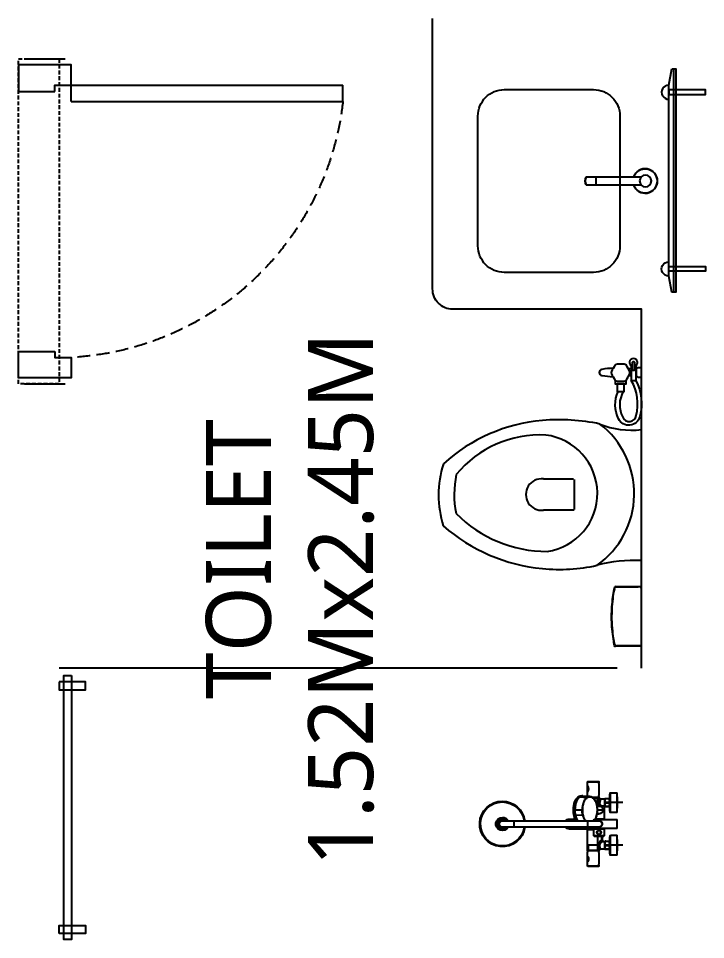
# Model space of a CAD drawing. Header units: millimetres. Extents: x 2061841 to 105821645, y -77612 to 48520811.
# Drawn here: x 105494541 to 105496234, y 48478270 to 48480537 of the extents above; entities that cross this region are included whole.
import ezdxf

# ---------------------------------------------------------------- set-up
doc = ezdxf.new("R2010")
doc.units = ezdxf.units.MM
doc.header["$LTSCALE"] = 10
doc.header["$MEASUREMENT"] = 0
doc.linetypes.add('HIDDEN2', pattern=[4.7625, 3.175, -1.5875])
doc.linetypes.add('xr_TDT02_Toilet_01_settingout$0$CENTER2', pattern=[28.575, 19.05, -3.175, 3.175, -3.175])
for name, color, linetype in [('A-ANNO-LABL', 140, 'Continuous'), ('A-DOOR', 6, 'Continuous'), ('A-ELEV-HIDN', 54, 'HIDDEN2'), ('A-FLOR-FNSH', 74, 'Continuous'), ('AP-SANR-FIXT', 74, 'Continuous'), ('S-OPENING', 6, 'Continuous'), ('xb_type d_second fl_typ_fl$0$A-DOOR', 8, 'Continuous'), ('xb_type d_second fl_typ_fl$0$A-WALL', 8, 'Continuous'), ('xr_TDT02_Toilet_01_settingout$0$A-ELEV-FINE', 8, 'Continuous')]:
    doc.layers.add(name, color=color, linetype=linetype)
doc.styles.add('Lucida SU', font='l_10646.ttf')

# ---------------------------------------------------------------- blocks, each defined once
blk = doc.blocks.new('xr_TDT02_Toilet_01_settingout$0$wc')
at = {"layer": 'AP-SANR-FIXT', "ltscale": 0.2}
for p, q in [((20461.6, 4689.7), (20497.7, 4689.7)), ((20461.7, 4678.8), (20497.7, 4678.8)), ((20486.6, 4691.9), (20469.3, 4691.9)), ((20469.3, 4678.8), (20469.3, 4671.7)), ((20486.6, 4678.8), (20486.6, 4672.2)), ((20740, 4462.3), (20740, 4536.7)), ((20741.2, 4537.9), (20815.6, 4537.9)), ((20816.8, 4536.7), (20816.8, 4462.3))]:
    blk.add_line(p, q, dxfattribs=at)
for points in [[(20469.3, 4689.7), (20469.3, 4691.9), (20465.8, 4695.5), (20465.8, 4703.5), (20490.1, 4703.5), (20490.1, 4695.5), (20486.6, 4691.9), (20486.6, 4689.7)], [(20497.2, 4639.2), (20506.1, 4639.2), (20506.1, 4665.8), (20497.2, 4665.8)]]:
    blk.add_lwpolyline(points, dxfattribs=at)
for points in [[(20525, 4659.1, 0.260106), (20587.7, 4657.6, 0.770876), (20584, 4691, 0.197727), (20497.7, 4678.8), (20497.7, 4689.7, -0.200316), (20586.3, 4699.5, -0.713234), (20592, 4647.6, -0.235015), (20525, 4646.8)], [(20467.4, 4634.4, 0.031577), (20470.4, 4606.4, 0.908601), (20485.5, 4606.4, 0.031024), (20488.5, 4633.9)]]:
    blk.add_lwpolyline(points, format="xyb", dxfattribs=at)
for points in [[(20471.3, 4681, 0.336902), (20471.3, 4687.4), (20453.3, 4687.4, 0.507062), (20453.3, 4681)], [(20457.1, 4643.7, 0.066607), (20460.1, 4638.4, -0.017063), (20475.3, 4629.7, 0.066607), (20481.4, 4629.7, -0.017063), (20496.6, 4638.4, 0.066607), (20499.7, 4643.7, -0.017063), (20499.7, 4661.3, 0.066607), (20496.6, 4666.6, -0.017063), (20481.4, 4675.3, 0.066607), (20475.3, 4675.3, -0.017063), (20460.1, 4666.6, 0.066607), (20457.1, 4661.3, -0.017063)]]:
    blk.add_lwpolyline(points, format="xyb", close=True, dxfattribs=at)
blk.add_lwpolyline([(20506.1, 4643.9), (20525, 4643.9), (20525, 4661.1), (20506.1, 4661.1)], close=True, dxfattribs=at)
for centre, radius, start, end in [((20411.1, 4679.4), 208.8, 338.0884, 6.7012), ((21291.6, 4686.1), 351.1, 177.1212, 195.1481), ((20453.3, 4684.2), 9.98, 18.8114, 341.3896), ((20776.2, 4470), 216, 35.1758, 142.488), ((21075.2, 4500.6), 481, 167.8985, 184.8456), ((20775.6, 4450.6), 144.6, 8.367, 173.1296), ((20541.5, 4502.1), 421.4, 354.2574, 12.6405), ((20815.6, 4536.7), 1.26, 0, 90), ((20901.7, 4455.1), 270, 177.2824, 230.2951), ((20601, 4472.2), 317.7, 314.8694, 359.9106), ((21011.6, 4496.9), 417.4, 185.0763, 222.3), ((20778.4, 4457.7), 38.7, 173.1877, 6.8123), ((20528.1, 4501.3), 434.7, 318.9211, 354.5507), ((20778.1, 4490.2), 247.7, 258.6146, 280.9392), ((20780, 4451.5), 247.7, 251.889, 287.8168)]:
    blk.add_arc(centre, radius, start, end, dxfattribs=at)
blk.add_rational_spline([(21005.4, 4703.3), (21005.4, 4679), (21005.4, 4654.7), (21005.4, 4646.2), (21005.4, 4637.7), (21078.3, 4622.9), (21151.3, 4637.6), (21151.3, 4646.1), (21151.3, 4654.6), (21151.3, 4678.9), (21151.3, 4703.3)], [1, 1, 1, 1, 1, 0.980198019802, 1, 1, 1, 1, 1], degree=2, knots=[0, 0, 0, 1, 1, 2, 2, 2.398675, 2.398675, 3.398675, 3.398675, 4.398675, 4.398675, 4.398675], dxfattribs=at)
at = {"layer": 'AP-SANR-FIXT'}
blk.add_rational_spline([(21151.3, 4703.3), (21078.4, 4703.3), (21005.4, 4703.3), (21005.4, 4679), (21005.4, 4654.7), (21005.4, 4646.2), (21005.4, 4637.7), (21078.3, 4622.9), (21151.3, 4637.6), (21151.3, 4646.1), (21151.3, 4654.6), (21151.3, 4678.9), (21151.3, 4703.3)], [1, 1, 1, 1, 1, 1, 1, 0.980198019802, 1, 1, 1, 1, 1], degree=2, knots=[0, 0, 0, 1, 1, 2, 2, 3, 3, 3.398675, 3.398675, 4.398675, 4.398675, 5.398675, 5.398675, 5.398675], dxfattribs=at)
blk = doc.blocks.new('xr_TDT02_Toilet_01_settingout$0$shower')
at = {"layer": 'AP-SANR-FIXT', "linetype": 'xr_TDT02_Toilet_01_settingout$0$CENTER2'}
for p, q in [((19825.9, 4832.3), (19825.9, 4804.3)), ((19930.9, 4832.3), (19930.9, 4804.3)), ((19839.9, 4818.3), (19811.9, 4818.3)), ((19944.9, 4818.3), (19916.9, 4818.3))]:
    blk.add_line(p, q, dxfattribs=at)
at = {"layer": 'AP-SANR-FIXT', "linetype": 'Continuous'}
for p, q in [((19801.4, 4818.3), (19850.4, 4818.3)), ((19801.4, 4818.3), (19801.4, 4802.4)), ((19850.4, 4802.4), (19850.4, 4818.3)), ((19867.4, 4818.5), (19889.3, 4818.5)), ((19867.4, 4818.5), (19867.4, 4761.7)), ((19889.3, 4761.7), (19889.3, 4818.5)), ((19906.4, 4818.3), (19955.4, 4818.3)), ((19906.4, 4818.3), (19906.4, 4802.4)), ((19955.4, 4802.4), (19955.4, 4818.3)), ((19801.4, 4802.4), (19850.4, 4802.4)), ((19849.1, 4801), (19802.7, 4801)), ((19815.4, 4797.7), (19815.4, 4799.6)), ((19816.8, 4797.7), (19815.4, 4797.7)), ((19815.4, 4797.7), (19815.4, 4790.7)), ((19816.8, 4790.7), (19815.4, 4790.7)), ((19815.4, 4790.7), (19815.4, 4788.7)), ((19836, 4800.1), (19815.7, 4800.1)), ((19836, 4788.2), (19815.7, 4788.2)), ((19835.3, 4787.3), (19816.4, 4787.3)), ((19816.4, 4787.3), (19816.4, 4776.5)), ((19816.6, 4800.3), (19816.6, 4800.1)), ((19816.7, 4800.3), (19835, 4800.3)), ((19816.7, 4800.3), (19835, 4800.3)), ((19816.8, 4790.7), (19816.8, 4797.7)), ((19816.8, 4787.7), (19835, 4787.7)), ((19817.4, 4800.3), (19817.4, 4800.1)), ((19827.3, 4797.7), (19824.4, 4797.7)), ((19824.4, 4797.7), (19824.4, 4790.7)), ((19827.3, 4790.7), (19824.4, 4790.7)), ((19827.3, 4790.7), (19827.3, 4797.7)), ((19834.3, 4800.3), (19834.3, 4800.1)), ((19836.4, 4797.7), (19834.9, 4797.7)), ((19834.9, 4797.7), (19834.9, 4790.7)), ((19836.4, 4790.7), (19834.9, 4790.7)), ((19835.1, 4800.1), (19835.1, 4800.3)), ((19835.3, 4784.9), (19835.3, 4787.3)), ((19836.4, 4797.7), (19836.4, 4799.6)), ((19836.4, 4790.7), (19836.4, 4797.7)), ((19836.4, 4790.7), (19836.4, 4788.7)), ((19848.7, 4761.6), (19848.7, 4785.8)), ((19849.2, 4786.3), (19849.2, 4761.1)), ((19866.1, 4786.3), (19849.2, 4786.3)), ((19866.1, 4761.1), (19866.1, 4786.3)), ((19866.2, 4786.1), (19866.2, 4761.2)), ((19867, 4785.4), (19866.2, 4785.4)), ((19867, 4762), (19867, 4785.4)), ((19867.2, 4761.3), (19867.2, 4786.1)), ((19867.4, 4786.3), (19867.4, 4761.1)), ((19867.4, 4786.3), (19867.4, 4786.3)), ((19889.3, 4763.8), (19889.3, 4786.3)), ((19889.3, 4786.3), (19889.3, 4786.3)), ((19889.6, 4786.1), (19889.6, 4764)), ((19889.7, 4785.4), (19889.7, 4764.1)), ((19890.1, 4785.4), (19889.7, 4785.4)), ((19890.1, 4764.3), (19890.1, 4786.1)), ((19890.3, 4786.3), (19890.3, 4764.3)), ((19922.3, 4786.3), (19890.3, 4786.3)), ((19906.4, 4802.4), (19955.4, 4802.4)), ((19954.1, 4801), (19907.7, 4801)), ((19920.4, 4797.7), (19920.4, 4799.6)), ((19921.8, 4797.7), (19920.4, 4797.7)), ((19920.4, 4797.7), (19920.4, 4790.7)), ((19921.8, 4790.7), (19920.4, 4790.7)), ((19920.4, 4790.7), (19920.4, 4788.7)), ((19941, 4800.1), (19920.7, 4800.1)), ((19941, 4788.2), (19920.7, 4788.2)), ((19940.3, 4787.3), (19921.4, 4787.3)), ((19921.4, 4787.3), (19921.4, 4786.3)), ((19921.6, 4800.3), (19921.6, 4800.1)), ((19921.7, 4800.3), (19940, 4800.3)), ((19921.7, 4800.3), (19940, 4800.3)), ((19921.8, 4790.7), (19921.8, 4797.7)), ((19921.8, 4787.7), (19940, 4787.7)), ((19922.3, 4786.3), (19922.3, 4780.9)), ((19922.4, 4800.3), (19922.4, 4800.1)), ((19922.7, 4780.7), (19922.7, 4785.9)), ((19932.3, 4797.7), (19929.4, 4797.7)), ((19929.4, 4797.7), (19929.4, 4790.7)), ((19932.3, 4790.7), (19929.4, 4790.7)), ((19932.3, 4790.7), (19932.3, 4797.7)), ((19939.3, 4800.3), (19939.3, 4800.1)), ((19941.4, 4797.7), (19939.9, 4797.7)), ((19939.9, 4797.7), (19939.9, 4790.7)), ((19941.4, 4790.7), (19939.9, 4790.7)), ((19940.1, 4800.1), (19940.1, 4800.3)), ((19940.3, 4776.5), (19940.3, 4787.3)), ((19941.4, 4797.7), (19941.4, 4799.6)), ((19941.4, 4790.7), (19941.4, 4797.7)), ((19941.4, 4788.7), (19941.4, 4790.7)), ((19773.9, 4773), (19773.9, 4746.4)), ((19774.6, 4773.7), (19774.6, 4745.7)), ((19776.8, 4773.7), (19774.6, 4773.7)), ((19783.2, 4773.5), (19779, 4773.5)), ((19808.3, 4773.5), (19783.2, 4773.5)), ((19812.7, 4773.7), (19810.5, 4773.7)), ((19812.7, 4745.7), (19812.7, 4773.7)), ((19813.1, 4773.3), (19813.1, 4746)), ((19814.3, 4773.7), (19813.6, 4773.6)), ((19813.6, 4770.4), (19813.6, 4773.6)), ((19813.6, 4747), (19813.6, 4770.4)), ((19825.9, 4770.4), (19813.6, 4770.4)), ((19825.9, 4775.5), (19825.9, 4772.8)), ((19825.9, 4772.8), (19825.9, 4770.4)), ((19825.9, 4770.4), (19825.9, 4747)), ((19848.7, 4770.4), (19825.9, 4770.4)), ((19838.1, 4780), (19838.1, 4780)), ((19848.7, 4780), (19838.1, 4780)), ((19848.7, 4781.7), (19838.6, 4781.7)), ((19870.7, 4773.7), (19870.7, 4745.3)), ((19886.1, 4745.3), (19886.1, 4773.7)), ((19912.9, 4769.3), (19912.9, 4783.1)), ((19920.2, 4780.5), (19922, 4780.5)), ((19922, 4780), (19920.6, 4780)), ((19922, 4780.5), (19922, 4780)), ((19922.3, 4770.4), (19930.9, 4770.4)), ((19930.9, 4775.5), (19930.9, 4772.8)), ((19930.9, 4772.8), (19930.9, 4770.4)), ((19930.9, 4770.4), (19930.9, 4766.4)), ((19930.9, 4770.4), (19943.1, 4770.4)), ((19943.1, 4773.6), (19942.4, 4773.7)), ((19943.1, 4770.4), (19943.1, 4773.6)), ((19943.1, 4758.7), (19943.1, 4770.4)), ((19943.6, 4758.1), (19943.6, 4773.3)), ((19943.9, 4773.7), (19943.9, 4757.7)), ((19946.2, 4773.7), (19943.9, 4773.7)), ((19973.5, 4773.5), (19948.4, 4773.5)), ((19977.7, 4773.5), (19973.5, 4773.5)), ((19982.1, 4773.7), (19979.9, 4773.7)), ((19982.1, 4745.7), (19982.1, 4773.7)), ((19982.8, 4746.4), (19982.8, 4773)), ((19774.6, 4745.7), (19784.7, 4745.7)), ((19785.7, 4745.6), (19798.3, 4745.6)), ((19799.4, 4745.7), (19809.1, 4745.7)), ((19811.5, 4745.7), (19812.7, 4745.7)), ((19825.9, 4747), (19813.6, 4747)), ((19813.6, 4747), (19813.6, 4745.7)), ((19813.6, 4745.7), (19864.4, 4745.7)), ((19849.2, 4761.1), (19866.1, 4761.1)), ((19866.2, 4762), (19867, 4762)), ((19866.5, 4700.2), (19866.5, 4749.9)), ((19870.7, 4761.7), (19867.4, 4761.7)), ((19867.4, 4761.1), (19870.7, 4761.1)), ((19867.6, 4761.5), (19870.7, 4761.5)), ((19867.9, 4761.1), (19867.9, 4700.2)), ((19886.1, 4745.3), (19870.7, 4745.3)), ((19870.7, 4745.3), (19870.7, 4564)), ((19889.3, 4761.7), (19886.1, 4761.7)), ((19886.1, 4761.5), (19889.1, 4761.5)), ((19886.1, 4564), (19886.1, 4745.3)), ((19944.9, 4726.2), (19943.9, 4743.7)), ((19946.4, 4751.1), (19946.4, 4751.3)), ((19947.4, 4733.9), (19946.4, 4751.1)), ((19947.6, 4745.7), (19957.2, 4745.7)), ((19958.4, 4745.6), (19970.9, 4745.6)), ((19971.9, 4745.7), (19982.1, 4745.7)), ((19900.2, 4715.8), (19900.6, 4733.5)), ((19912.9, 4714.5), (19912.9, 4732.3)), ((19947.6, 4730.4), (19947.5, 4733.1)), ((19867.9, 4700.2), (19866.5, 4700.2)), ((19888.4, 4716.2), (19888.7, 4716.1)), ((19888.9, 4716), (19888.9, 4700.2)), ((19888.9, 4700.2), (19890.3, 4700.2)), ((19890.3, 4700.2), (19890.3, 4715.3)), ((19912.9, 4714.4), (19912.9, 4714.5)), ((19912.9, 4713.9), (19912.9, 4713.7)), ((19912.9, 4713.7), (19912.9, 4710.9)), ((19912.9, 4710.7), (19912.9, 4710.9)), ((19912.9, 4710.7), (19912.9, 4710.5)), ((19850.7, 4582.3), (19850.8, 4582.2)), ((19851, 4582.5), (19851.1, 4582.4)), ((19851.4, 4582.7), (19851.5, 4582.6)), ((19851.8, 4583), (19851.8, 4582.8)), ((19904.9, 4583), (19904.9, 4582.8)), ((19905.3, 4582.7), (19905.2, 4582.6)), ((19905.7, 4582.5), (19905.6, 4582.4)), ((19906, 4582.3), (19905.9, 4582.2)), ((19831.1, 4562.2), (19831.2, 4562.2)), ((19831.3, 4562.6), (19831.4, 4562.5)), ((19831.5, 4563), (19831.6, 4562.9)), ((19831.7, 4563.3), (19831.8, 4563.3)), ((19886.1, 4564), (19870.7, 4564)), ((19870.7, 4564), (19870.7, 4535.7)), ((19886.1, 4535.7), (19886.1, 4564)), ((19924.9, 4563.3), (19925, 4563.3)), ((19925.1, 4562.9), (19925.2, 4563)), ((19925.3, 4562.5), (19925.4, 4562.6)), ((19925.5, 4562.2), (19925.6, 4562.2)), ((19824.1, 4536.3), (19824.2, 4536.3)), ((19932.5, 4536.3), (19932.6, 4536.3)), ((19824.1, 4535.9), (19824.2, 4535.9)), ((19824.1, 4535.5), (19824.2, 4535.5)), ((19824.1, 4535), (19824.2, 4535)), ((19932.5, 4535.9), (19932.6, 4535.9)), ((19932.5, 4535.5), (19932.6, 4535.5)), ((19932.5, 4535), (19932.6, 4535)), ((19831.1, 4509.1), (19831.2, 4509.2)), ((19831.3, 4508.7), (19831.4, 4508.8)), ((19831.5, 4508.4), (19831.6, 4508.4)), ((19831.7, 4508), (19831.8, 4508.1)), ((19924.9, 4508.1), (19925, 4508)), ((19925.1, 4508.4), (19925.2, 4508.4)), ((19925.3, 4508.8), (19925.4, 4508.7)), ((19925.5, 4509.2), (19925.6, 4509.1)), ((19850.8, 4489.1), (19850.7, 4489)), ((19851.1, 4488.9), (19851, 4488.8)), ((19851.5, 4488.7), (19851.4, 4488.6)), ((19851.8, 4488.5), (19851.8, 4488.4)), ((19877.7, 4481.6), (19877.7, 4481.4)), ((19878.1, 4481.6), (19878.1, 4481.4)), ((19878.6, 4481.6), (19878.6, 4481.4)), ((19879, 4481.6), (19879, 4481.4)), ((19904.9, 4488.5), (19904.9, 4488.4)), ((19905.2, 4488.7), (19905.3, 4488.6)), ((19905.6, 4488.9), (19905.7, 4488.8)), ((19905.9, 4489.1), (19906, 4489))]:
    blk.add_line(p, q, dxfattribs=at)
for radius in [4.9, 4.88]:
    blk.add_circle((19857.5, 4773.7), radius, dxfattribs=at)
for centre, radius, start, end in [((19802.8, 4802.4), 1.4, 180, 265.7757), ((19825.9, 5115.1), 315, 265.7757, 268.3165), ((19821.2, 4795.8), 7, 142.1519, 147.093), ((19821.2, 4792.5), 7, 212.904, 217.8481), ((19816.8, 4787.3), 0.35, 90, 180), ((19820.6, 4795), 4.65, 35.3947, 144.6053), ((19820.6, 4793.4), 4.65, 215.3947, 324.6053), ((19831.1, 4795), 4.65, 35.3947, 144.6053), ((19831.1, 4793.4), 4.65, 215.3947, 324.6053), ((19835, 4787.3), 0.35, 0, 90), ((19825.9, 5115.1), 315, 271.6835, 274.2243), ((19830.5, 4795.8), 7, 32.904, 37.8481), ((19830.5, 4792.5), 7, 322.1519, 327.093), ((19849.2, 4785.8), 0.49, 90, 180), ((19849, 4802.4), 1.4, 274.2243, 0), ((19866.1, 4786.1), 0.14, 0, 90), ((19867, 4785.5), 0.14, 270, 0), ((19867.4, 4786.1), 0.21, 90, 180), ((19889.3, 4786.1), 0.21, 0, 90), ((19889.7, 4785.5), 0.14, 180, 270), ((19890.3, 4786.1), 0.14, 90, 180), ((19907.8, 4802.4), 1.4, 180, 265.7757), ((19930.9, 5115.1), 315, 265.7757, 268.3165), ((19926.2, 4795.8), 7, 142.1519, 147.093), ((19926.2, 4792.5), 7, 212.904, 217.8481), ((19921.8, 4787.3), 0.35, 90, 180), ((19925.6, 4795), 4.65, 35.3947, 144.6053), ((19925.6, 4793.4), 4.65, 215.3947, 324.6053), ((19922.3, 4785.9), 0.35, 0, 90), ((19936.1, 4795), 4.65, 35.3947, 144.6053), ((19936.1, 4793.4), 4.65, 215.3947, 324.6053), ((19940, 4787.3), 0.35, 0, 90), ((19930.9, 5115.1), 315, 271.6835, 274.2243), ((19935.5, 4795.8), 7, 32.904, 37.8481), ((19935.5, 4792.5), 7, 322.1519, 327.093), ((19954, 4802.4), 1.4, 274.2243, 0), ((19774.6, 4773), 0.7, 90, 180), ((19779, 4788), 14.5, 261.2068, 262.9113), ((19779, 4787.9), 14.4, 262.8707, 269.9954), ((19808.3, 4787.9), 14.4, 270.0101, 277.1271), ((19808.3, 4788), 14.5, 277.094, 278.7932), ((19808.3, 4788), 14.5, 277.0959, 278.7941), ((19812.7, 4773.3), 0.35, 0, 90), ((19813.5, 4777), 3.37, 277.0957, 2.1881), ((19813.5, 4776.5), 2.85, 285.7816, 359.7132), ((19838.7, 4784.1), 4.13, 199.9376, 261.9045), ((19838.5, 4784.9), 3.24, 181.3498, 270.2965), ((19878.4, 4773.7), 7.91, 0, 191.5041), ((19878.4, 4773.7), 7.7, 0, 180), ((19878.4, 4773.7), 7.91, 347.594, 0), ((19912.9, 4773.7), 9.74, 154.3949, 194.9999), ((19456.8, 4752.7), 447.1, 2.0276, 2.6347), ((19912.3, 4754.3), 14.8, 87.5064, 105.5042), ((19912.9, 4773.7), 9.74, 64.9667, 115.9803), ((19922, 4780.9), 0.355, 270.7289, 0.8849), ((19922, 4780.7), 0.7, 270, 0), ((20374.1, 4752.5), 452.2, 177.3742, 177.9691), ((19943.2, 4777), 3.37, 177.761, 262.944), ((19943.2, 4776.5), 2.85, 180.2509, 235.9036), ((19943.2, 4776.5), 2.85, 251.8834, 257.6599), ((19943.9, 4773.3), 0.35, 90, 180), ((19948.4, 4788), 14.5, 261.2068, 262.906), ((19948.4, 4787.9), 14.4, 262.8716, 269.9904), ((19977.7, 4787.9), 14.4, 270.0058, 277.1357), ((19977.7, 4788), 14.5, 277.0887, 278.0848), ((19977.7, 4788), 14.5, 277.0987, 278.7943), ((19982.1, 4773), 0.7, 0, 90), ((19774.6, 4746.4), 0.7, 180, 270), ((19792.1, 4734.6), 13.3, 98.0918, 123.5894), ((19784.7, 4746), 0.349, 269.9437, 292.8852), ((19784.7, 4746), 0.35, 292.9186, 326.6299), ((19792, 4732.4), 15.1, 63.9506, 116.0494), ((19792, 4733.8), 13.4, 61.9743, 118.1186), ((19792.1, 4734.6), 13.3, 86.0179, 98.0918), ((19792.1, 4736.6), 11.2, 85.3951, 99.2379), ((19792.1, 4734.6), 13.3, 56.4106, 86.0179), ((19791.8, 4733.1), 14.7, 71.3316, 84.148), ((19792, 4733.8), 13.4, 61.8814, 61.9743), ((19798.3, 4746), 0.319, 301.9671, 6.3871), ((19799.4, 4746), 0.35, 213.3464, 247.0814), ((19799.4, 4746), 0.349, 247.1149, 270.0563), ((19810.3, 4731.9), 13.9, 90.058, 94.9637), ((19809.1, 4746), 0.35, 270.0015, 279.347), ((19810.3, 4731.9), 13.9, 85.0363, 89.942), ((19811.5, 4746), 0.35, 260.653, 269.9985), ((19812.7, 4746), 0.35, 270, 0), ((19849.2, 4761.6), 0.49, 180, 270), ((19864, 4743.1), 2.56, 19.9931, 83.1402), ((19866.1, 4761.2), 0.14, 270, 0), ((19867, 4761.8), 0.14, 0, 90), ((19867.4, 4761.3), 0.21, 180, 270), ((19867.6, 4761.7), 0.21, 180, 262.9292), ((19878.4, 4848.4), 87.5, 262.9292, 264.9514), ((19878.4, 4848.4), 87.5, 275.0486, 277.0708), ((19889.1, 4761.7), 0.21, 277.0708, 0), ((19946.4, 4731.9), 13.9, 85.0363, 88.6239), ((19947.6, 4746), 0.35, 260.653, 269.9985), ((19964.6, 4734.6), 13.3, 56.4106, 123.5894), ((19957.2, 4746), 0.349, 269.9437, 292.8851), ((19957.2, 4746), 0.35, 292.9186, 326.6536), ((19964.7, 4732.4), 15.1, 63.9506, 116.0494), ((19958.3, 4746), 0.326, 177.2798, 246.3609), ((19964.7, 4733.8), 13.4, 61.8814, 118.1186), ((19971, 4746), 0.32, 292.0226, 4.0392), ((19971.9, 4746), 0.35, 213.3701, 247.0814), ((19971.9, 4746), 0.349, 247.1148, 270.0563), ((19982.1, 4746.4), 0.7, 270, 0), ((19912.9, 4792.1), 59.9, 258.1436, 270.0322), ((19912.8, 4790.9), 57.3, 258.0215, 270.1076), ((19878.4, 4700.2), 11.9, 180, 229.6798), ((19878.4, 4700.2), 10.5, 180, 222.8334), ((19878.4, 4700.2), 11.9, 310.3202, 0), ((19878.4, 4700.2), 10.5, 317.1666, 0), ((19912.2, 4763), 52.5, 243.4333, 270.7572), ((19912.8, 4775.4), 60.9, 258.0147, 270.0898), ((19912.8, 4775), 60.6, 258.017, 270.0862), ((19913.6, 4762.9), 52.4, 269.2306, 292.2496), ((19913.6, 4762.9), 52.4, 296.346, 296.6896), ((19878.4, 4535.7), 55.4, 97.9964, 0), ((19878.4, 4535.7), 54.3, 98.1599, 0), ((19878.4, 4535.7), 54.1, 98.1811, 0), ((19850.8, 4582.1), 0.21, 50.0297, 120.6634), ((19851.9, 4582.8), 0.21, 119.3366, 189.9703), ((19878.4, 4535.7), 56, 0, 82.0968), ((19878.4, 4535.7), 55.4, 0, 82.0036), ((19878.4, 4535.7), 54.3, 0, 81.8401), ((19878.4, 4535.7), 54.1, 0, 81.8189), ((19904.8, 4582.8), 0.21, 350.0297, 60.6634), ((19905.9, 4582.1), 0.21, 59.3366, 129.9703), ((19831.2, 4562.1), 0.21, 80.0297, 150.6634), ((19831.9, 4563.2), 0.21, 149.3366, 219.9703), ((19924.8, 4563.2), 0.21, 320.0297, 30.6634), ((19925.5, 4562.1), 0.21, 29.3366, 99.9703), ((19824.3, 4536.3), 0.21, 179.3366, 249.9703), ((19878.4, 4535.7), 16.1, 118.6257, 0), ((19878.4, 4535.7), 14.7, 121.5819, 0), ((19878.4, 4535.7), 14.4, 122.4306, 0), ((19878.4, 4535.7), 13.9, 123.6659, 0), ((19878.4, 4535.7), 11.2, 177.455, 178.7269), ((19878.4, 4535.7), 11.2, 165.7023, 168.3389), ((19878.4, 4535.7), 11.2, 168.3389, 168.7505), ((19877.4, 4535.9), 10.2, 168.3041, 168.6963), ((19878.4, 4535.7), 11.2, 157.8128, 159.9583), ((19878.4, 4535.7), 11.2, 154.6538, 155.9047), ((19878.4, 4535.7), 11.2, 150.2582, 151.0337), ((19878.4, 4535.7), 8.39, 156.6344, 0), ((19878.4, 4535.7), 8.22, 159.4448, 0), ((19878.4, 4535.7), 8.21, 159.6429, 0), ((19878.4, 4535.7), 8.21, 159.643, 207.2148), ((19878.4, 4535.7), 8.21, 332.7748, 20.357), ((19878.4, 4535.7), 16.1, 0, 61.3743), ((19878.4, 4535.7), 14.7, 0, 58.4181), ((19878.4, 4535.7), 14.4, 0, 57.5694), ((19878.4, 4535.7), 13.9, 0, 56.3341), ((19878.4, 4535.7), 8.39, 0, 23.3656), ((19878.4, 4535.7), 8.22, 0, 20.5552), ((19878.4, 4535.7), 8.21, 0, 20.3571), ((19932.4, 4536.3), 0.21, 290.0297, 0.6634), ((19824.3, 4535), 0.21, 110.0297, 180.6634), ((19875.5, 4535.3), 8.36, 186.8579, 188.2493), ((19878.4, 4535.7), 11.2, 188.3289, 188.3529), ((19867.8, 4532.2), 0.07, 198.2173, 270), ((19878.4, 4535.7), 11.2, 210.4765, 212.0692), ((19878.4, 4535.7), 7.7, 180, 0), ((19878.4, 4535.7), 8.21, 207.2148, 212.7919), ((19878.4, 4535.7), 8.21, 212.7919, 267.1736), ((19878.4, 4535.7), 8.21, 267.1736, 272.8161), ((19878.4, 4535.7), 8.21, 272.8161, 327.1972), ((19878.4, 4535.7), 8.21, 327.1972, 332.7748), ((19932.4, 4535), 0.21, 359.3366, 69.9703), ((19831.2, 4509.2), 0.21, 209.3366, 279.9703), ((19831.9, 4508.1), 0.21, 140.0297, 210.6634), ((19924.8, 4508.1), 0.21, 329.3366, 39.9703), ((19925.5, 4509.2), 0.21, 260.0297, 330.6634), ((19850.8, 4489.2), 0.21, 239.3366, 309.9703), ((19851.9, 4488.6), 0.21, 170.0297, 240.6634), ((19877.7, 4481.6), 0.21, 269.3366, 339.9703), ((19879, 4481.6), 0.21, 200.0297, 270.6634), ((19904.8, 4488.6), 0.21, 299.3366, 9.9703), ((19905.9, 4489.2), 0.21, 230.0297, 300.6634)]:
    blk.add_arc(centre, radius, start, end, dxfattribs=at)
at = {"layer": 'AP-SANR-FIXT'}
blk.add_arc((19878.4, 4535.7), 56, 97.9032, 0, dxfattribs=at)
at = {"layer": 'AP-SANR-FIXT', "linetype": 'Continuous'}
for centre, major_axis, ratio, start_param, end_param in [((19825.9, 4786.3), (0, -10.9), 0.869413, 0, 1.232367), ((19825.9, 4783.6), (13, 0), 0.839336, 4.712389, 5.944743), ((19930.9, 4783.6), (-13, 0), 0.839336, 0.833735, 1.570796), ((19922.3, 4780.7), (-0.35, 0), 0.571429, 3.141593, 4.712389), ((19930.9, 4786.3), (0, -10.9), 0.869413, 5.24208, 6.283185), ((19912.9, 4732.6), (34.4, 0), 0.544639, 3.817308, 4.712325), ((19912.9, 4732.5), (34.6, 0), 0.544639, 3.823587, 4.698091), ((19900.2, 4715.9), (0.045, 0.205), 0.309001, 2.13018, 3.75282), ((19912.9, 4732.5), (34.6, 0), 0.544639, 4.698091, 4.712325)]:
    blk.add_ellipse(centre, major_axis=major_axis, ratio=ratio, start_param=start_param, end_param=end_param, dxfattribs=at)
for points, knots in [([(19825.9, 4772.8), (19824.7, 4772.8), (19823.5, 4772.9), (19821.2, 4773.3), (19820.1, 4773.5), (19818, 4773.8), (19817.1, 4773.9), (19815.8, 4773.8), (19815.3, 4773.8), (19814.5, 4773.7), (19814, 4773.7), (19813.6, 4773.7)], [0, 0, 0, 0, 0.25, 0.25, 0.5, 0.5, 0.75, 0.75, 0.875, 0.875, 1, 1, 1, 1]), ([(19816.4, 4776.5), (19816.4, 4776.5), (19816.4, 4776.6), (19816.4, 4776.8), (19816.5, 4776.9), (19816.6, 4777), (19816.6, 4777.1), (19816.7, 4777.1), (19816.8, 4777.1), (19816.9, 4777.2)], [0, 0, 0, 0, 0.149131, 0.298502, 0.444541, 0.587467, 0.727516, 0.864939, 1, 1, 1, 1]), ([(19816.9, 4777.2), (19817, 4777.2), (19817.2, 4777.2), (19817.7, 4777.2), (19817.9, 4777.2), (19818.8, 4777.1), (19819.5, 4776.9), (19821.1, 4776.5), (19822, 4776.1), (19823.8, 4775.6), (19824.8, 4775.5), (19825.9, 4775.5)], [0, 0, 0, 0, 0.125, 0.125, 0.25, 0.25, 0.5, 0.5, 0.75, 0.75, 1, 1, 1, 1]), ([(19834.8, 4782.7), (19835, 4783.4), (19835.2, 4784), (19835.3, 4784.6), (19835.3, 4784.7), (19835.3, 4784.8)], [0, 0, 0, 0, 0.780378, 0.780378, 1, 1, 1, 1]), ([(19838.5, 4781.7), (19838.8, 4781.7), (19838.8, 4781.6), (19838.7, 4781), (19838.4, 4780.6), (19838.1, 4780)], [0, 0, 0, 0, 0.455332, 0.455332, 1, 1, 1, 1]), ([(19857.4, 4778.8), (19858.1, 4778.8), (19858.8, 4778.7), (19860.1, 4778.1), (19860.6, 4777.8), (19861.6, 4776.9), (19862, 4776.3), (19862.6, 4775.1), (19862.7, 4774.4), (19862.7, 4773), (19862.6, 4772.3), (19862, 4771.1), (19861.6, 4770.5), (19860.7, 4769.6), (19860.1, 4769.2), (19858.9, 4768.7), (19858.2, 4768.6), (19856.8, 4768.5), (19856.1, 4768.7), (19854.9, 4769.2), (19854.3, 4769.5), (19853.3, 4770.5), (19852.9, 4771), (19852.4, 4772.3), (19852.2, 4773), (19852.2, 4774.3), (19852.3, 4775), (19852.9, 4776.3), (19853.3, 4776.8), (19854.7, 4778.2), (19856.1, 4778.8), (19857.4, 4778.8)], [0, 0, 0, 0, 0.0625, 0.0625, 0.125, 0.125, 0.1875, 0.1875, 0.25, 0.25, 0.3125, 0.3125, 0.375, 0.375, 0.4375, 0.4375, 0.5, 0.5, 0.5625, 0.5625, 0.625, 0.625, 0.6875, 0.6875, 0.75, 0.75, 0.8125, 0.8125, 0.875, 0.875, 1, 1, 1, 1]), ([(19858.8, 4778), (19858.2, 4778.2), (19857.6, 4778.2), (19856.5, 4778.1), (19855.9, 4777.9), (19854.4, 4777.1), (19853.6, 4776.1), (19852.9, 4773.9), (19853, 4772.6), (19854.1, 4770.5), (19855, 4769.7), (19856.7, 4769.2), (19857.3, 4769.1), (19858.5, 4769.2), (19859, 4769.4), (19860.6, 4770.2), (19861.3, 4771.2), (19862, 4773.5), (19861.9, 4774.7), (19860.8, 4776.8), (19859.9, 4777.6), (19858.8, 4778)], [0, 0, 0, 0, 0.0625, 0.0625, 0.125, 0.125, 0.25, 0.25, 0.375, 0.375, 0.5, 0.5, 0.5625, 0.5625, 0.625, 0.625, 0.75, 0.75, 0.875, 0.875, 1, 1, 1, 1]), ([(19946.3, 4751.4), (19946.3, 4752.1), (19946.1, 4753.3), (19945.6, 4754.9), (19944.9, 4756.2), (19944.3, 4757.3), (19943.4, 4758.4), (19942.4, 4759.5), (19941.4, 4760.5), (19940.4, 4761.4), (19939.5, 4762), (19938.7, 4762.6), (19937.9, 4763.1), (19936.7, 4763.8), (19935.2, 4764.6), (19933.2, 4765.5), (19931, 4766.4), (19928.7, 4767.1), (19925.8, 4767.9), (19922.4, 4768.6), (19918.3, 4769.1), (19914.2, 4769.3), (19910.1, 4769.2), (19906, 4768.9), (19902.3, 4768.4), (19898.9, 4767.6), (19895.9, 4766.8), (19893.3, 4765.8), (19891.1, 4764.8), (19889.8, 4764.2), (19889.3, 4763.9)], [0, 0, 0, 0, 0.039392, 0.079449, 0.104588, 0.132147, 0.162291, 0.190182, 0.218388, 0.242129, 0.261089, 0.275805, 0.291774, 0.310457, 0.341163, 0.376405, 0.411681, 0.446263, 0.480156, 0.535104, 0.588963, 0.642307, 0.695144, 0.748453, 0.803756, 0.846567, 0.890409, 0.932564, 0.971818, 1, 1, 1, 1]), ([(19943.1, 4744.7), (19944.9, 4747.1), (19945.7, 4749.7), (19945.2, 4754.9), (19943.8, 4757.5), (19939.2, 4762.1), (19936, 4764.1), (19928.3, 4767.2), (19923.7, 4768.3), (19914.3, 4769.2), (19909.4, 4769.2), (19900.1, 4767.9), (19895.7, 4766.6), (19891.1, 4764.5), (19890.2, 4764.1), (19889.3, 4763.6)], [0, 0, 0, 0, 0.159722, 0.159722, 0.319445, 0.319445, 0.479167, 0.479167, 0.638889, 0.638889, 0.798611, 0.798611, 0.958334, 0.958334, 1, 1, 1, 1]), ([(19912.9, 4783.1), (19911.6, 4783.1), (19910.3, 4783), (19908.5, 4782.5), (19907.9, 4782.2), (19906.8, 4781.6), (19906.3, 4781.2), (19904.9, 4779.8), (19904.3, 4778.6), (19903.6, 4776.2), (19903.4, 4774.9), (19903.4, 4773.5), (19903.4, 4773.4), (19903.4, 4773.2)], [0, 0, 0, 0, 0.243456, 0.243456, 0.365184, 0.365184, 0.486912, 0.486912, 0.730368, 0.730368, 0.973823, 0.973823, 1, 1, 1, 1]), ([(19922.4, 4773.2), (19922.4, 4773.4), (19922.4, 4773.5), (19922.4, 4774.9), (19922.2, 4776.2), (19921.5, 4778.6), (19920.9, 4779.8), (19919.1, 4781.6), (19917.9, 4782.3), (19915.5, 4783), (19914.2, 4783.1), (19912.9, 4783.1)], [0, 0, 0, 0, 0.024669, 0.024669, 0.268502, 0.268502, 0.512335, 0.512335, 0.756167, 0.756167, 1, 1, 1, 1]), ([(19939.9, 4777.2), (19939.7, 4777.2), (19939.5, 4777.2), (19939.1, 4777.2), (19938.8, 4777.2), (19937.9, 4777.1), (19937.2, 4776.9), (19935.6, 4776.5), (19934.7, 4776.1), (19932.9, 4775.6), (19931.9, 4775.5), (19930.9, 4775.5)], [0, 0, 0, 0, 0.125, 0.125, 0.25, 0.25, 0.5, 0.5, 0.75, 0.75, 1, 1, 1, 1]), ([(19930.9, 4772.8), (19932, 4772.8), (19933.2, 4772.9), (19935.6, 4773.3), (19936.6, 4773.5), (19938.7, 4773.8), (19939.6, 4773.9), (19940.9, 4773.8), (19941.4, 4773.8), (19942.2, 4773.7), (19942.7, 4773.7), (19943.1, 4773.7)], [0, 0, 0, 0, 0.25, 0.25, 0.5, 0.5, 0.75, 0.75, 0.875, 0.875, 1, 1, 1, 1]), ([(19940.3, 4776.5), (19940.3, 4776.5), (19940.3, 4776.5), (19940.3, 4776.6), (19940.3, 4776.7), (19940.3, 4776.8), (19940.2, 4776.9), (19940.2, 4777), (19940.1, 4777), (19940, 4777.1), (19940, 4777.1), (19939.9, 4777.1), (19939.9, 4777.1), (19939.9, 4777.2)], [0, 0, 0, 0, 0.014036, 0.014036, 0.260527, 0.260527, 0.507018, 0.507018, 0.753509, 0.753509, 0.876754, 0.876754, 1, 1, 1, 1]), ([(19785.4, 4746), (19785.4, 4746), (19785.4, 4745.9), (19785.4, 4745.8), (19785.5, 4745.7), (19785.5, 4745.7), (19785.6, 4745.7), (19785.6, 4745.7)], [0, 0, 0, 0, 0.087993, 0.399981, 0.723651, 0.976995, 1, 1, 1, 1]), ([(19864.4, 4751.1), (19864.4, 4751.4), (19864.4, 4751.9), (19864.4, 4752.7), (19864.4, 4753.4), (19864.4, 4754), (19864.4, 4754.5), (19864.4, 4754.9), (19864.5, 4755.4), (19864.6, 4755.9), (19864.7, 4756.7), (19864.9, 4757.6), (19865.1, 4758.5), (19865.3, 4759.2), (19865.3, 4759.7), (19865.3, 4760.2), (19865.2, 4760.6), (19865.1, 4761), (19865.1, 4761.1)], [0, 0, 0, 0, 0.097052, 0.182766, 0.257145, 0.320193, 0.371916, 0.412331, 0.441471, 0.502949, 0.579918, 0.672428, 0.766655, 0.831458, 0.866969, 0.906753, 0.97276, 1, 1, 1, 1]), ([(19864.4, 4745.7), (19864.4, 4745.7), (19864.4, 4745.8), (19864.4, 4746.6), (19864.4, 4747.3), (19864.4, 4748.9), (19864.4, 4750), (19864.4, 4751.1)], [0, 0, 0, 0, 0.3061524, 0.3061524, 0.6530762, 0.6530762, 1, 1, 1, 1]), ([(19867.5, 4761.1), (19867.5, 4761), (19867.5, 4760.6), (19867.6, 4759.7), (19867.5, 4758.4), (19867.3, 4757.1), (19867.1, 4755.9), (19866.9, 4754.6), (19866.7, 4753.4), (19866.6, 4752.1), (19866.5, 4751.1), (19866.5, 4750.4), (19866.5, 4750), (19866.5, 4749.9)], [0, 0, 0, 0, 0.014329, 0.113086, 0.239541, 0.350556, 0.465918, 0.55731, 0.69397, 0.806584, 0.895191, 0.959877, 1, 1, 1, 1]), ([(19886, 4741.2), (19887.9, 4739.8), (19890.1, 4738.5), (19895.1, 4736.3), (19897.9, 4735.4), (19900.9, 4734.8)], [0, 0, 0, 0, 0.496621, 0.496621, 1, 1, 1, 1]), ([(19912.9, 4733.5), (19916.1, 4733.5), (19919.3, 4733.8), (19925.5, 4734.8), (19928.5, 4735.6), (19933.8, 4737.6), (19936.2, 4738.8), (19940.3, 4741.5), (19941.9, 4743), (19943.1, 4744.7)], [0, 0, 0, 0, 0.25, 0.25, 0.5, 0.5, 0.75, 0.75, 1, 1, 1, 1]), ([(19943.9, 4743.7), (19943.8, 4743.4), (19943.4, 4743), (19942.8, 4742.3), (19942.1, 4741.6), (19941.4, 4740.9), (19940.6, 4740.2), (19939.7, 4739.6), (19938.3, 4738.6), (19935.7, 4737.1), (19932.4, 4735.6), (19929, 4734.5), (19926.5, 4733.8), (19923.9, 4733.3), (19921.2, 4732.8), (19918.5, 4732.5), (19915.7, 4732.3), (19913.8, 4732.3), (19912.9, 4732.3)], [0, 0, 0, 0, 0.03629, 0.072382, 0.108417, 0.144457, 0.180513, 0.216572, 0.252624, 0.352535, 0.505953, 0.576548, 0.647122, 0.717685, 0.788262, 0.858859, 0.929444, 1, 1, 1, 1]), ([(19946.4, 4751.1), (19946.4, 4750.9), (19946.4, 4750.3), (19946.3, 4748.9), (19945.9, 4747.3), (19945.2, 4745.7), (19944.6, 4744.6), (19944.1, 4744), (19943.9, 4743.7)], [0, 0, 0, 0, 0.087573, 0.234981, 0.542704, 0.727924, 0.880649, 1, 1, 1, 1]), ([(19900.6, 4733.5), (19900.1, 4733.6), (19898.7, 4734), (19895.7, 4734.8), (19892.1, 4736.2), (19888.7, 4737.9), (19886.8, 4739.1), (19886, 4739.6)], [0, 0, 0, 0, 0.075102, 0.253724, 0.536392, 0.787682, 1, 1, 1, 1]), ([(19946.9, 4729.8), (19946.8, 4729.5), (19946.7, 4729.3), (19946.4, 4728.4), (19946.1, 4727.8), (19945.4, 4726.6), (19945.1, 4726), (19944.4, 4725.2), (19944.2, 4724.9), (19943.8, 4724.5), (19943.7, 4724.4), (19943.5, 4724.1), (19943.3, 4723.9), (19942.7, 4723.3), (19942.1, 4722.7), (19940.2, 4721.2), (19938.8, 4720.3), (19937, 4719.3), (19936.8, 4719.2), (19936.4, 4719), (19936.2, 4718.9), (19935.6, 4718.6), (19935.1, 4718.4), (19933.8, 4717.8), (19932.9, 4717.4), (19931.1, 4716.7), (19930.1, 4716.4), (19928.6, 4716), (19928.1, 4715.8), (19927.1, 4715.6), (19926.6, 4715.5), (19925, 4715.1), (19924, 4714.9), (19921.8, 4714.5), (19920.7, 4714.4), (19919.1, 4714.2), (19918.5, 4714.2), (19917.7, 4714.1), (19917.4, 4714.1), (19916.8, 4714), (19916.6, 4714), (19915.2, 4713.9), (19914, 4713.9), (19911.8, 4713.9), (19910.7, 4713.9), (19908.4, 4714.1), (19907.3, 4714.1), (19906, 4714.3), (19905.7, 4714.3), (19905.1, 4714.4), (19904.8, 4714.4), (19904, 4714.5), (19903.5, 4714.6), (19901.9, 4714.9), (19900.8, 4715.1), (19898.7, 4715.6), (19897.7, 4715.8), (19896.2, 4716.3), (19895.8, 4716.4), (19894.8, 4716.7), (19894.3, 4716.9), (19892.9, 4717.4), (19892, 4717.8), (19890.3, 4718.5), (19889.4, 4718.9), (19887.8, 4719.8), (19887.1, 4720.3), (19886.3, 4720.8), (19886.1, 4720.9), (19886, 4721)], [0, 0, 0, 0, 0.019591, 0.019591, 0.061924, 0.061924, 0.104257, 0.104257, 0.125423, 0.125423, 0.136006, 0.136006, 0.146589, 0.146589, 0.188922, 0.188922, 0.273588, 0.273588, 0.284171, 0.284171, 0.294754, 0.294754, 0.315921, 0.315921, 0.358254, 0.358254, 0.400587, 0.400587, 0.421753, 0.421753, 0.44292, 0.44292, 0.485252, 0.485252, 0.527585, 0.527585, 0.548752, 0.548752, 0.559335, 0.559335, 0.569918, 0.569918, 0.612251, 0.612251, 0.654584, 0.654584, 0.696917, 0.696917, 0.7075, 0.7075, 0.718083, 0.718083, 0.73925, 0.73925, 0.781583, 0.781583, 0.823915, 0.823915, 0.845082, 0.845082, 0.866248, 0.866248, 0.908581, 0.908581, 0.950914, 0.950914, 0.993247, 0.993247, 1, 1, 1, 1]), ([(19946.4, 4728.6), (19946.3, 4728.4), (19946.2, 4728.2), (19945, 4725.7), (19943, 4723.4), (19937.6, 4719.5), (19934.2, 4717.8), (19926.5, 4715.3), (19922.1, 4714.5), (19913.2, 4713.8), (19908.7, 4714), (19900, 4715.2), (19895.8, 4716.3), (19889.9, 4718.7), (19887.8, 4719.8), (19886, 4721)], [0, 0, 0, 0, 0.01315, 0.01315, 0.188021, 0.188021, 0.362893, 0.362893, 0.537764, 0.537764, 0.712636, 0.712636, 0.887507, 0.887507, 1, 1, 1, 1]), ([(19886, 4721.3), (19887.9, 4720), (19890, 4718.9), (19895.9, 4716.5), (19900, 4715.4), (19908.7, 4714.2), (19913.2, 4714), (19922.1, 4714.7), (19926.4, 4715.5), (19934.1, 4718), (19937.5, 4719.7), (19942, 4722.9), (19943.5, 4724.3), (19944.6, 4725.8)], [0, 0, 0, 0, 0.123502, 0.123502, 0.311574, 0.311574, 0.499645, 0.499645, 0.687717, 0.687717, 0.875789, 0.875789, 1, 1, 1, 1]), ([(19886, 4717.8), (19886.9, 4717.2), (19887.8, 4716.7), (19890.3, 4715.4), (19892.1, 4714.6), (19895.8, 4713.3), (19897.8, 4712.7), (19901.9, 4711.8), (19904.1, 4711.5), (19908.4, 4711), (19910.7, 4710.9), (19912.9, 4710.9)], [0, 0, 0, 0, 0.129858, 0.129858, 0.347394, 0.347394, 0.564929, 0.564929, 0.782465, 0.782465, 1, 1, 1, 1]), ([(19912.9, 4710.7), (19910.7, 4710.7), (19908.4, 4710.8), (19904.1, 4711.3), (19902, 4711.6), (19897.8, 4712.6), (19895.9, 4713.1), (19892.2, 4714.4), (19890.4, 4715.2), (19887.8, 4716.5), (19886.9, 4717.1), (19886, 4717.7)], [0, 0, 0, 0, 0.216079, 0.216079, 0.432157, 0.432157, 0.648236, 0.648236, 0.864314, 0.864314, 1, 1, 1, 1]), ([(19889.2, 4719.6), (19888.7, 4719.8), (19888.2, 4720.1), (19887.5, 4720.5), (19887.2, 4720.7), (19887, 4720.8)], [0, 0, 0, 0, 0.658101, 0.658101, 1, 1, 1, 1]), ([(19888, 4720.2), (19889.1, 4719.6), (19890.1, 4719.1), (19892.6, 4718), (19894.1, 4717.5), (19897, 4716.5), (19898.6, 4716.1), (19900.2, 4715.8)], [0, 0, 0, 0, 0.3020082, 0.3020082, 0.6510041, 0.6510041, 1, 1, 1, 1]), ([(19900.2, 4715.7), (19897, 4716.4), (19894.1, 4717.3), (19890.8, 4718.8), (19890.1, 4719.1), (19889.4, 4719.4)], [0, 0, 0, 0, 0.792927, 0.792927, 1, 1, 1, 1]), ([(19912.9, 4713.9), (19915.1, 4713.9), (19917.3, 4714), (19921.6, 4714.5), (19923.7, 4714.8), (19927.8, 4715.7), (19929.8, 4716.3), (19933.5, 4717.6), (19935.2, 4718.3), (19938.4, 4720), (19939.8, 4720.9), (19942.3, 4722.9), (19943.4, 4723.9), (19944.5, 4725.2), (19944.6, 4725.4), (19944.8, 4725.6)], [0, 0, 0, 0, 0.162161, 0.162161, 0.324321, 0.324321, 0.486482, 0.486482, 0.648643, 0.648643, 0.810803, 0.810803, 0.972964, 0.972964, 1, 1, 1, 1]), ([(19912.9, 4710.9), (19914, 4710.9), (19915.1, 4710.9), (19917.3, 4711), (19918.4, 4711.1), (19921.7, 4711.5), (19923.9, 4711.8), (19928, 4712.7), (19930, 4713.3), (19933.7, 4714.6), (19935.4, 4715.4), (19938.6, 4717), (19940.1, 4718), (19942.6, 4720), (19943.7, 4721), (19945.2, 4722.8), (19945.7, 4723.6), (19946.1, 4724.3)], [0, 0, 0, 0, 0.07532, 0.07532, 0.15064, 0.15064, 0.30128, 0.30128, 0.451921, 0.451921, 0.602561, 0.602561, 0.753201, 0.753201, 0.903841, 0.903841, 1, 1, 1, 1]), ([(19946.1, 4724.1), (19945.6, 4723.4), (19945.1, 4722.6), (19943.6, 4720.8), (19942.5, 4719.7), (19940, 4717.8), (19938.5, 4716.8), (19935.4, 4715.2), (19933.6, 4714.4), (19929.9, 4713.1), (19927.9, 4712.5), (19923.8, 4711.6), (19921.7, 4711.3), (19917.3, 4710.8), (19915.1, 4710.7), (19912.9, 4710.7)], [0, 0, 0, 0, 0.09814, 0.09814, 0.24845, 0.24845, 0.39876, 0.39876, 0.54907, 0.54907, 0.69938, 0.69938, 0.84969, 0.84969, 1, 1, 1, 1]), ([(19940.5, 4722), (19940.2, 4721.8), (19939.9, 4721.5), (19938.5, 4720.6), (19937.3, 4719.9), (19934.9, 4718.7), (19933.5, 4718.1), (19930.7, 4717.1), (19929.2, 4716.6), (19926.2, 4715.8), (19924.6, 4715.5), (19919.7, 4714.7), (19916.3, 4714.4), (19912.9, 4714.4)], [0, 0, 0, 0, 0.046172, 0.046172, 0.205143, 0.205143, 0.364115, 0.364115, 0.523086, 0.523086, 0.682057, 0.682057, 1, 1, 1, 1]), ([(19912.9, 4714.5), (19916.3, 4714.5), (19919.8, 4714.7), (19926.3, 4715.8), (19929.4, 4716.6), (19934.6, 4718.6), (19936.7, 4719.6), (19938.6, 4720.7)], [0, 0, 0, 0, 0.354102, 0.354102, 0.708204, 0.708204, 1, 1, 1, 1]), ([(19947.4, 4733.9), (19947.5, 4733.2), (19947.5, 4732.6), (19947.4, 4730.7), (19947.1, 4729.5), (19946.1, 4727.1), (19945.4, 4726), (19943.6, 4723.8), (19942.5, 4722.7), (19940, 4720.7), (19938.6, 4719.8), (19935.4, 4718.1), (19933.6, 4717.4), (19930, 4716.1), (19928, 4715.5), (19922.1, 4714.2), (19917.9, 4713.7), (19913.7, 4713.7)], [0, 0, 0, 0, 0.06792, 0.06792, 0.186293, 0.186293, 0.304666, 0.304666, 0.423039, 0.423039, 0.541412, 0.541412, 0.659785, 0.659785, 0.778159, 0.778159, 1, 1, 1, 1]), ([(19938.6, 4720.7), (19939, 4720.9), (19939.4, 4721.2), (19940.8, 4722.2), (19941.8, 4722.9), (19943.5, 4724.5), (19944.3, 4725.4), (19944.9, 4726.2)], [0, 0, 0, 0, 0.149626, 0.149626, 0.574813, 0.574813, 1, 1, 1, 1]), ([(19944.8, 4725.6), (19945.5, 4726.5), (19946, 4727.4), (19946.9, 4729.6), (19947.2, 4730.8), (19947.3, 4732.3), (19947.3, 4732.6), (19947.3, 4732.9)], [0, 0, 0, 0, 0.400956, 0.400956, 0.882137, 0.882137, 1, 1, 1, 1]), ([(19946.1, 4724.3), (19946.4, 4724.7), (19946.6, 4725.1), (19947.3, 4726.7), (19947.5, 4727.9), (19947.7, 4729.6), (19947.7, 4730), (19947.6, 4730.5)], [0, 0, 0, 0, 0.211097, 0.211097, 0.794776, 0.794776, 1, 1, 1, 1]), ([(19886.1, 4543.8), (19886.3, 4543.6), (19886.5, 4543.3), (19887.7, 4542), (19888.5, 4540.7), (19889.4, 4537.9), (19889.6, 4536.4), (19889.4, 4533.5), (19889.1, 4532.1), (19887.8, 4529.4), (19886.9, 4528.2), (19884.7, 4526.3), (19883.4, 4525.6), (19880.6, 4524.6), (19879.1, 4524.4), (19876.2, 4524.6), (19874.8, 4525), (19872.1, 4526.2), (19870.9, 4527.1), (19869, 4529.3), (19868.2, 4530.6), (19867.3, 4533.4), (19867.1, 4534.9), (19867.3, 4537.8), (19867.6, 4539.3), (19868.3, 4540.6)], [0, 0, 0, 0, 0.019607, 0.019607, 0.108734, 0.108734, 0.19786, 0.19786, 0.286987, 0.286987, 0.376113, 0.376113, 0.46524, 0.46524, 0.554367, 0.554367, 0.643493, 0.643493, 0.73262, 0.73262, 0.821747, 0.821747, 0.910873, 0.910873, 1, 1, 1, 1]), ([(19868.7, 4540.4), (19868.1, 4539.1), (19867.7, 4537.7), (19867.6, 4534.9), (19867.8, 4533.5), (19868.7, 4530.8), (19869.4, 4529.6), (19871.3, 4527.5), (19872.4, 4526.6), (19874.9, 4525.4), (19876.3, 4525.1), (19879.1, 4524.9), (19880.5, 4525.1), (19883.2, 4526), (19884.4, 4526.7), (19886.5, 4528.6), (19887.4, 4529.7), (19888.6, 4532.2), (19889, 4533.6), (19889.1, 4536.4), (19888.9, 4537.8), (19888, 4540.5), (19887.3, 4541.7), (19886.3, 4542.9), (19886.2, 4543), (19886.1, 4543.1)], [0, 0, 0, 0, 0.090007, 0.090007, 0.180014, 0.180014, 0.270021, 0.270021, 0.360027, 0.360027, 0.450034, 0.450034, 0.540041, 0.540041, 0.630048, 0.630048, 0.720055, 0.720055, 0.810062, 0.810062, 0.900069, 0.900069, 0.990076, 0.990076, 1, 1, 1, 1])]:
    blk.add_open_spline(points, degree=3, knots=knots, dxfattribs=at)
for points in [[(19835.3, 4784.8), (19835.3, 4784.8), (19835.3, 4784.9), (19835.3, 4784.9)], [(19946.4, 4751.3), (19946.4, 4751.2), (19946.4, 4751.2), (19946.4, 4751.1)], [(19886, 4721.5), (19886.7, 4721), (19887.3, 4720.6), (19888, 4720.2)], [(19942.2, 4723.3), (19941.8, 4723), (19941.4, 4722.7), (19941, 4722.3)], [(19944.9, 4726.2), (19946.8, 4728.7), (19947.6, 4731.3), (19947.4, 4733.9)], [(19913.7, 4713.7), (19913.5, 4713.7), (19913.2, 4713.7), (19912.9, 4713.7)], [(19868.3, 4540.6), (19868.9, 4541.8), (19869.7, 4542.9), (19870.6, 4543.8)], [(19870.6, 4543.1), (19869.9, 4542.3), (19869.2, 4541.4), (19868.7, 4540.4)]]:
    blk.add_open_spline(points, degree=3, dxfattribs=at)
blk = doc.blocks.new('xr_TDT02_Toilet_01_settingout$0$i dont know')
at = {"layer": 'AP-SANR-FIXT', "ltscale": 0.2, "elevation": 0}
for points in [[(19568.4, 3434), (19588.3, 3434), (19588.3, 3368.5), (19568.4, 3368.5)], [(20188.3, 3434), (20168.5, 3434), (20168.5, 3368.5), (20188.3, 3368.5)]]:
    blk.add_lwpolyline(points, close=True, dxfattribs=at)
at = {"layer": 'AP-SANR-FIXT', "ltscale": 0.2}
blk.add_lwpolyline([(19553.3, 3403), (20203.3, 3403), (20203.3, 3422.5), (19553.3, 3422.5)], close=True, dxfattribs=at)
blk = doc.blocks.new('xr_TDT02_Toilet_01_settingout$0$BASIN 600')
at = {"layer": 'AP-SANR-FIXT', "ltscale": 0.2}
for p, q in [((28918.9, 6319.8), (29054.1, 6319.8)), ((28942.3, 6300.2), (28942.3, 6319.8)), ((29054.1, 6300.2), (28918.9, 6300.2))]:
    blk.add_line(p, q, dxfattribs=at)
at = {"layer": 'AP-SANR-FIXT'}
for points in [[(29130, 6034), (29140, 6034), (29140, 6584), (29130, 6584), (29122, 6544), (29122, 6074), (29130, 6034)], [(29134, 6034), (29134, 6584)]]:
    blk.add_lwpolyline(points, dxfattribs=at)
at = {"layer": 'AP-SANR-FIXT', "ltscale": 0.2}
blk.add_lwpolyline([(29002, 6319.8), (29002, 6470, 0.414214), (28937, 6535), (28717, 6535, 0.414214), (28652, 6470), (28652, 6150, 0.414214), (28717, 6085), (28937, 6085, 0.414214), (29002, 6150), (29002, 6300.2)], format="xyb", dxfattribs=at)
at = {"layer": 'AP-SANR-FIXT'}
for points in [[(29002, 6300.2), (29002, 6470, 0.414214), (28937, 6535), (28717, 6535, 0.414214), (28652, 6470), (28652, 6150, 0.414214), (28717, 6085), (28937, 6085, 0.414214), (29002, 6150), (29002, 6300.2)], [(29122, 6544, -43.793788), (29122, 6544, 1.000509), (29122, 6509.2, -0.95535)], [(29122, 6074, 43.793788), (29122, 6074, -1.000509), (29122, 6108.8, 0.95535)]]:
    blk.add_lwpolyline(points, format="xyb", dxfattribs=at)
at = {"layer": 'AP-SANR-FIXT', "elevation": 0}
for points in [[(29122, 6532.2), (29122, 6520.9), (29213, 6520.9), (29213, 6532.2)], [(29122, 6085.8), (29122, 6097.1), (29212.9, 6097.1), (29212.9, 6085.8)]]:
    blk.add_lwpolyline(points, close=True, dxfattribs=at)
at = {"layer": 'AP-SANR-FIXT'}
blk.add_lwpolyline([(28918.9, 6319.8), (29035.6, 6319.8, -5.974225), (29035.6, 6300.2), (28918.9, 6300.2, -0.260855)], format="xyb", close=True, dxfattribs=at)
blk.add_circle((29064.8, 6310), 14.5, dxfattribs=at)
at = {"layer": 'AP-SANR-FIXT', "ltscale": 0.2}
for centre, radius, start, end in [((29064, 6310), 30, 198.9249, 161.0751), ((28936.3, 6310), 20, 150.7599, 209.2401)]:
    blk.add_arc(centre, radius, start, end, dxfattribs=at)
blk = doc.blocks.new('xb_type d_second fl_typ_fl$0$Door frame 100wall')
blk.add_lwpolyline([(-80, 75), (-65, 75), (-65, 115), (-15, 115), (-15, -15), (-80, -15)], close=True)
at = {"layer": 'xb_type d_second fl_typ_fl$0$A-WALL'}
blk.add_line((0, 0), (0, 100), dxfattribs=at)
blk = doc.blocks.new('xb_type d_second fl_typ_fl$0$toilet door')
at = {"layer": 'A-ELEV-HIDN'}
blk.add_arc((-1763.3, 7052.9), 711.1, 96.4703, 177.0071, dxfattribs=at)
at = {"layer": 'xb_type d_second fl_typ_fl$0$A-DOOR'}
for p, q in [((-1843.4, 7090), (-1843.4, 7759.4)), ((-1843.4, 7759.4), (-1803.4, 7759.4)), ((-1803.4, 7090), (-1803.4, 7759.4)), ((-1843.4, 7090), (-1803.4, 7090))]:
    blk.add_line(p, q, dxfattribs=at)
at = {"layer": 'xb_type d_second fl_typ_fl$0$A-DOOR', "xscale": -1}
blk.add_blockref('xb_type d_second fl_typ_fl$0$Door frame 100wall', (-2538.4, 6975), dxfattribs=at)
at = {"layer": 'xb_type d_second fl_typ_fl$0$A-DOOR'}
blk.add_blockref('xb_type d_second fl_typ_fl$0$Door frame 100wall', (-1738.4, 6975), dxfattribs=at)
blk = doc.blocks.new('TOWER-A TYPICAL FLOOR FRAMING PLAN N')
at = {"layer": 'A-ELEV-HIDN', "ltscale": 0.3}
blk.add_lwpolyline([(102731540.7, 48578452.5), (102731640.7, 48578452.5), (102731640.7, 48577652.5), (102731540.7, 48577652.5)], close=True, dxfattribs=at)
at = {"layer": 'A-FLOR-FNSH'}
blk.add_line((102733015.7, 48576952.2, 0), (102731640.7, 48576952.2, 0), dxfattribs=at)
at = {"layer": 'A-FLOR-FNSH', "elevation": 0}
blk.add_lwpolyline([(102733075.7, 48576952.2), (102733075.7, 48577836.2), (102732611.1, 48577836.2, -0.414214), (102732561.1, 48577886.2), (102732561.1, 48578552.2)], format="xyb", dxfattribs=at)
at = {"layer": 'A-DOOR', "xscale": -1, "rotation": 270}
blk.add_blockref('xb_type d_second fl_typ_fl$0$toilet door', (102724580.7, 48580190.9, 0), dxfattribs=at)
at = {"layer": 'xr_TDT02_Toilet_01_settingout$0$A-ELEV-FINE', "xscale": -1, "rotation": 180}
blk.add_blockref('xr_TDT02_Toilet_01_settingout$0$BASIN 600', (102704020.8, 48584461.9, 0), dxfattribs=at)
at = {"layer": 'xr_TDT02_Toilet_01_settingout$0$A-ELEV-FINE', "linetype": 'Continuous', "rotation": 270}
blk.add_blockref('xr_TDT02_Toilet_01_settingout$0$wc', (102728371.9, 48598158.4, 0), dxfattribs=at)
at = {"layer": 'xr_TDT02_Toilet_01_settingout$0$A-ELEV-FINE', "linetype": 'Continuous', "xscale": -1}
for name, p, rotation in [('xr_TDT02_Toilet_01_settingout$0$i dont know', (102735074.7, 48596487.6, 0), 89.99999999999994), ('xr_TDT02_Toilet_01_settingout$0$shower', (102728197.4, 48556690.5, 0), 270)]:
    blk.add_blockref(name, p, dxfattribs=dict(at, rotation=rotation))
at = {"layer": 'A-ANNO-LABL', "style": 'Lucida SU'}
for s, p in [('1.52Mx2.45M', (102732414.5, 48576464.4, 207.4)), ('TOILET', (102732162.7, 48576875.7, 0))]:
    blk.add_text(s, height=160, rotation=90, dxfattribs=at).set_placement(p)

msp = doc.modelspace()

# ---------------------------------------------------------------- block references
at = {"layer": 'S-OPENING'}
msp.add_blockref('TOWER-A TYPICAL FLOOR FRAMING PLAN N', (2763000.3, -98014.7), dxfattribs=at)

doc.saveas('drawing.dxf')
